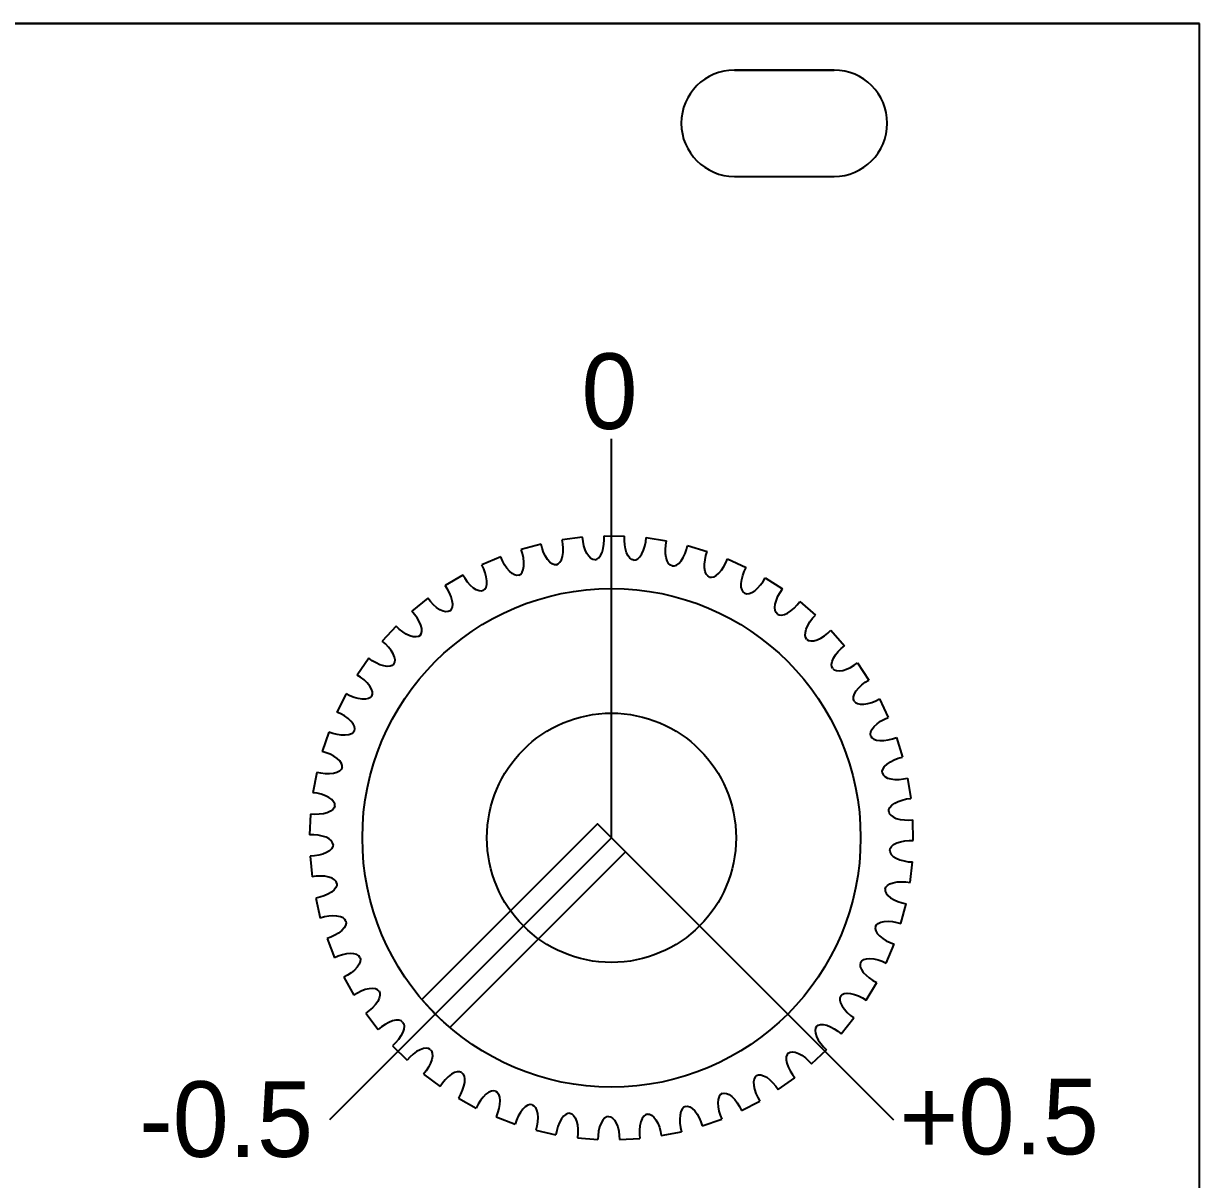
# Model space of a CAD drawing. Extents: x 0 to 71, y 0 to 129.
# Drawn here: x 35.4 to 70.8, y 93.72 to 128.5 of the extents above; entities that cross this region are included whole.
import ezdxf

# ---------------------------------------------------------------- set-up
doc = ezdxf.new("R2010")
doc.units = 0
doc.linetypes.add('BORDER', pattern=[0.875, 0.25, -0.125, 0.25, -0.125, 0, -0.125])
doc.layers.add('DXF_VCO-1A-PCB-RESTRAINTS2', color=7, linetype='CONTINUOUS')
doc.layers.add('LAYER1', color=7, linetype='CONTINUOUS')
doc.styles.add('TEXT555214', font='txt', dxfattribs={"height": 0.2})
doc.styles.add('TEXT555217', font='txt', dxfattribs={"height": 0.2})
doc.styles.add('TEXT555220', font='txt', dxfattribs={"height": 0.2})

msp = doc.modelspace()

# ---------------------------------------------------------------- linework, layer by layer
at = {"layer": 'DXF_VCO-1A-PCB-RESTRAINTS2', "color": 178}
for p, q in [((70.8, 128.5, 1.587), (0, 128.5, 1.587)), ((70.8, 0, 1.587), (70.8, 128.5, 1.587)), ((59.8, 127.1), (56.8, 127.1)), ((56.8, 123.9), (59.8, 123.9)), ((52.228, 113.043), (51.614, 112.969)), ((52.877, 113.089), (53.495, 113.077)), ((54.144, 113.031), (54.755, 112.933)), ((50.978, 112.834), (50.38, 112.675)), ((55.39, 112.798), (55.982, 112.616)), ((49.769, 112.453), (49.199, 112.212)), ((56.593, 112.394), (57.153, 112.131)), ((48.625, 111.907), (48.094, 111.589)), ((57.727, 111.826), (58.245, 111.488)), ((47.568, 111.207), (47.087, 110.819)), ((58.771, 111.106), (59.237, 110.699)), ((46.619, 110.367), (46.196, 109.915)), ((59.705, 110.247), (60.11, 109.78)), ((45.796, 109.403), (45.44, 108.897)), ((60.51, 109.267), (60.846, 108.748)), ((45.115, 108.334), (44.833, 107.783)), ((61.171, 108.185), (61.431, 107.624)), ((44.59, 107.181), (44.387, 106.596)), ((61.675, 107.021), (61.855, 106.429)), ((44.23, 105.965), (44.111, 105.358)), ((62.012, 105.798), (62.107, 105.187)), ((44.043, 104.712), (44.009, 104.094)), ((62.185, 103.922), (62.175, 104.54)), ((52.676, 104.424), (47.389, 99.138)), ((44.032, 103.444), (44.085, 102.828)), ((53.524, 103.576), (48.238, 98.289)), ((62.086, 102.658), (62.162, 103.272)), ((44.197, 102.188), (44.335, 101.585)), ((61.811, 101.421), (61.973, 102.018)), ((44.536, 100.966), (44.757, 100.388)), ((61.368, 100.233), (61.61, 100.802)), ((45.042, 99.804), (45.341, 99.262)), ((60.763, 99.119), (61.083, 99.649)), ((45.704, 98.723), (46.076, 98.228)), ((60.009, 98.1), (60.399, 98.58)), ((46.511, 97.745), (46.947, 97.307)), ((59.121, 97.196), (59.574, 97.617)), ((47.445, 96.889), (47.939, 96.516)), ((58.115, 96.425), (58.623, 96.778)), ((48.49, 96.171), (49.03, 95.87)), ((57.012, 95.8), (57.564, 96.08)), ((49.624, 95.606), (50.201, 95.383)), ((55.833, 95.336), (56.418, 95.536)), ((50.826, 95.204), (51.429, 95.064)), ((52.073, 94.973), (52.689, 94.918)), ((53.339, 94.918), (53.957, 94.949)), ((54.6, 95.04), (55.208, 95.156))]:
    msp.add_line(p, q, dxfattribs=at)
for points in [[(51.442, 112.217, 0), (51.497, 112.241, 0), (51.548, 112.29, 0), (51.592, 112.365, 0), (51.624, 112.465, 0), (51.642, 112.583, 0), (51.645, 112.712, 0), (51.635, 112.843, 0), (51.614, 112.969, 0)], [(52.601, 112.368, 0), (52.541, 112.375, 0), (52.479, 112.408, 0), (52.416, 112.469, 0), (52.358, 112.556, 0), (52.308, 112.665, 0), (52.269, 112.788, 0), (52.243, 112.917, 0), (52.228, 113.043, 0)], [(52.601, 112.368, 0), (52.659, 112.383, 0), (52.717, 112.425, 0), (52.771, 112.494, 0), (52.816, 112.588, 0), (52.85, 112.703, 0), (52.872, 112.83, 0), (52.88, 112.961, 0), (52.877, 113.089, 0)], [(53.771, 112.356, 0), (53.713, 112.371, 0), (53.655, 112.413, 0), (53.601, 112.482, 0), (53.556, 112.576, 0), (53.521, 112.691, 0), (53.5, 112.818, 0), (53.492, 112.949, 0), (53.495, 113.077, 0)], [(53.771, 112.356, 0), (53.83, 112.363, 0), (53.893, 112.396, 0), (53.956, 112.457, 0), (54.014, 112.544, 0), (54.064, 112.653, 0), (54.103, 112.776, 0), (54.129, 112.905, 0), (54.144, 113.031, 0)], [(54.927, 112.181, 0), (54.872, 112.205, 0), (54.82, 112.254, 0), (54.777, 112.33, 0), (54.745, 112.429, 0), (54.727, 112.548, 0), (54.723, 112.677, 0), (54.734, 112.808, 0), (54.755, 112.933, 0)], [(50.314, 111.906, 0), (50.366, 111.937, 0), (50.41, 111.993, 0), (50.442, 112.074, 0), (50.46, 112.177, 0), (50.461, 112.297, 0), (50.447, 112.425, 0), (50.419, 112.554, 0), (50.38, 112.675, 0)], [(51.442, 112.217, 0), (51.381, 112.216, 0), (51.314, 112.24, 0), (51.244, 112.291, 0), (51.174, 112.37, 0), (51.11, 112.47, 0), (51.054, 112.587, 0), (51.01, 112.711, 0), (50.978, 112.834, 0)], [(54.927, 112.181, 0), (54.987, 112.18, 0), (55.054, 112.204, 0), (55.125, 112.256, 0), (55.194, 112.334, 0), (55.259, 112.435, 0), (55.315, 112.551, 0), (55.359, 112.675, 0), (55.39, 112.798, 0)], [(56.048, 111.847, 0), (55.996, 111.878, 0), (55.952, 111.934, 0), (55.92, 112.015, 0), (55.902, 112.118, 0), (55.901, 112.238, 0), (55.915, 112.366, 0), (55.943, 112.495, 0), (55.982, 112.616, 0)], [(50.314, 111.906, 0), (50.255, 111.897, 0), (50.185, 111.911, 0), (50.108, 111.952, 0), (50.028, 112.02, 0), (49.95, 112.111, 0), (49.879, 112.218, 0), (49.818, 112.335, 0), (49.769, 112.453, 0)], [(56.048, 111.847, 0), (56.107, 111.838, 0), (56.177, 111.852, 0), (56.254, 111.894, 0), (56.334, 111.961, 0), (56.412, 112.052, 0), (56.483, 112.159, 0), (56.544, 112.276, 0), (56.593, 112.394, 0)], [(49.241, 111.441, 0), (49.183, 111.424, 0), (49.112, 111.429, 0), (49.03, 111.459, 0), (48.942, 111.515, 0), (48.852, 111.594, 0), (48.766, 111.69, 0), (48.69, 111.797, 0), (48.625, 111.907, 0)], [(49.241, 111.441, 0), (49.288, 111.479, 0), (49.323, 111.541, 0), (49.344, 111.626, 0), (49.348, 111.73, 0), (49.332, 111.849, 0), (49.3, 111.974, 0), (49.254, 112.097, 0), (49.199, 112.212, 0)], [(57.111, 111.36, 0), (57.065, 111.399, 0), (57.029, 111.46, 0), (57.008, 111.545, 0), (57.005, 111.649, 0), (57.02, 111.768, 0), (57.052, 111.893, 0), (57.098, 112.016, 0), (57.153, 112.131, 0)], [(48.243, 110.832, 0), (48.284, 110.876, 0), (48.311, 110.942, 0), (48.32, 111.029, 0), (48.308, 111.133, 0), (48.277, 111.248, 0), (48.227, 111.367, 0), (48.165, 111.483, 0), (48.094, 111.589, 0)], [(57.111, 111.36, 0), (57.169, 111.343, 0), (57.24, 111.348, 0), (57.322, 111.378, 0), (57.41, 111.434, 0), (57.5, 111.513, 0), (57.586, 111.609, 0), (57.662, 111.716, 0), (57.727, 111.826, 0)], [(48.243, 110.832, 0), (48.188, 110.807, 0), (48.117, 110.801, 0), (48.032, 110.82, 0), (47.936, 110.863, 0), (47.836, 110.929, 0), (47.738, 111.012, 0), (47.648, 111.107, 0), (47.568, 111.207, 0)], [(58.097, 110.731, 0), (58.056, 110.775, 0), (58.029, 110.841, 0), (58.02, 110.927, 0), (58.031, 111.032, 0), (58.063, 111.147, 0), (58.112, 111.266, 0), (58.175, 111.382, 0), (58.245, 111.488, 0)], [(47.339, 110.089, 0), (47.374, 110.139, 0), (47.391, 110.208, 0), (47.388, 110.295, 0), (47.362, 110.397, 0), (47.315, 110.506, 0), (47.249, 110.618, 0), (47.171, 110.723, 0), (47.087, 110.819, 0)], [(58.097, 110.731, 0), (58.151, 110.705, 0), (58.222, 110.7, 0), (58.307, 110.718, 0), (58.403, 110.761, 0), (58.503, 110.827, 0), (58.601, 110.911, 0), (58.692, 111.006, 0), (58.771, 111.106, 0)], [(58.985, 109.97, 0), (58.95, 110.019, 0), (58.933, 110.088, 0), (58.936, 110.175, 0), (58.962, 110.277, 0), (59.009, 110.387, 0), (59.075, 110.498, 0), (59.153, 110.604, 0), (59.237, 110.699, 0)], [(47.339, 110.089, 0), (47.289, 110.057, 0), (47.219, 110.042, 0), (47.132, 110.048, 0), (47.032, 110.077, 0), (46.923, 110.129, 0), (46.815, 110.198, 0), (46.712, 110.279, 0), (46.619, 110.367, 0)], [(58.985, 109.97, 0), (59.035, 109.937, 0), (59.105, 109.922, 0), (59.192, 109.928, 0), (59.292, 109.958, 0), (59.401, 110.009, 0), (59.509, 110.078, 0), (59.612, 110.16, 0), (59.705, 110.247, 0)], [(46.548, 109.228, 0), (46.575, 109.282, 0), (46.583, 109.353, 0), (46.567, 109.439, 0), (46.528, 109.536, 0), (46.466, 109.638, 0), (46.385, 109.739, 0), (46.293, 109.833, 0), (46.196, 109.915, 0)], [(59.758, 109.093, 0), (59.731, 109.146, 0), (59.723, 109.217, 0), (59.739, 109.303, 0), (59.778, 109.4, 0), (59.841, 109.502, 0), (59.921, 109.603, 0), (60.013, 109.697, 0), (60.11, 109.78, 0)], [(46.548, 109.228, 0), (46.502, 109.189, 0), (46.436, 109.164, 0), (46.349, 109.159, 0), (46.245, 109.174, 0), (46.131, 109.209, 0), (46.013, 109.263, 0), (45.9, 109.329, 0), (45.796, 109.403, 0)], [(59.758, 109.093, 0), (59.804, 109.053, 0), (59.871, 109.029, 0), (59.958, 109.023, 0), (60.061, 109.038, 0), (60.176, 109.073, 0), (60.293, 109.127, 0), (60.406, 109.193, 0), (60.51, 109.267, 0)], [(45.884, 108.266, 0), (45.903, 108.323, 0), (45.901, 108.394, 0), (45.874, 108.477, 0), (45.821, 108.567, 0), (45.745, 108.66, 0), (45.652, 108.749, 0), (45.548, 108.829, 0), (45.44, 108.897, 0)], [(60.402, 108.116, 0), (60.383, 108.173, 0), (60.385, 108.245, 0), (60.412, 108.327, 0), (60.465, 108.418, 0), (60.541, 108.51, 0), (60.634, 108.599, 0), (60.738, 108.68, 0), (60.846, 108.748, 0)], [(45.884, 108.266, 0), (45.844, 108.22, 0), (45.782, 108.187, 0), (45.696, 108.169, 0), (45.592, 108.169, 0), (45.473, 108.189, 0), (45.35, 108.225, 0), (45.228, 108.275, 0), (45.115, 108.334, 0)], [(60.402, 108.116, 0), (60.442, 108.071, 0), (60.505, 108.037, 0), (60.59, 108.019, 0), (60.695, 108.02, 0), (60.813, 108.039, 0), (60.936, 108.076, 0), (61.058, 108.126, 0), (61.171, 108.185, 0)], [(45.361, 107.22, 0), (45.372, 107.279, 0), (45.36, 107.349, 0), (45.321, 107.427, 0), (45.256, 107.51, 0), (45.168, 107.591, 0), (45.064, 107.666, 0), (44.949, 107.731, 0), (44.833, 107.783, 0)], [(60.904, 107.06, 0), (60.893, 107.119, 0), (60.905, 107.189, 0), (60.943, 107.268, 0), (61.008, 107.35, 0), (61.096, 107.431, 0), (61.201, 107.506, 0), (61.315, 107.571, 0), (61.431, 107.624, 0)], [(45.361, 107.22, 0), (45.328, 107.169, 0), (45.27, 107.127, 0), (45.188, 107.098, 0), (45.084, 107.084, 0), (44.965, 107.086, 0), (44.837, 107.105, 0), (44.71, 107.138, 0), (44.59, 107.181, 0)], [(60.904, 107.06, 0), (60.937, 107.01, 0), (60.994, 106.968, 0), (61.076, 106.938, 0), (61.18, 106.924, 0), (61.3, 106.927, 0), (61.427, 106.946, 0), (61.555, 106.978, 0), (61.675, 107.021, 0)], [(44.988, 106.111, 0), (44.991, 106.172, 0), (44.969, 106.239, 0), (44.92, 106.312, 0), (44.844, 106.384, 0), (44.746, 106.452, 0), (44.632, 106.512, 0), (44.509, 106.56, 0), (44.387, 106.596, 0)], [(61.254, 105.944, 0), (61.251, 106.004, 0), (61.273, 106.072, 0), (61.322, 106.144, 0), (61.397, 106.217, 0), (61.496, 106.285, 0), (61.61, 106.344, 0), (61.732, 106.393, 0), (61.855, 106.429, 0)], [(44.988, 106.111, 0), (44.962, 106.057, 0), (44.911, 106.007, 0), (44.834, 105.967, 0), (44.733, 105.938, 0), (44.614, 105.924, 0), (44.485, 105.925, 0), (44.355, 105.94, 0), (44.23, 105.965, 0)], [(61.254, 105.944, 0), (61.28, 105.89, 0), (61.331, 105.84, 0), (61.408, 105.799, 0), (61.509, 105.771, 0), (61.627, 105.757, 0), (61.756, 105.758, 0), (61.887, 105.773, 0), (62.012, 105.798, 0)], [(44.773, 104.962, 0), (44.767, 105.022, 0), (44.736, 105.086, 0), (44.678, 105.151, 0), (44.593, 105.212, 0), (44.486, 105.266, 0), (44.364, 105.309, 0), (44.237, 105.34, 0), (44.111, 105.358, 0)], [(61.445, 104.79, 0), (61.451, 104.85, 0), (61.482, 104.915, 0), (61.54, 104.979, 0), (61.625, 105.04, 0), (61.732, 105.094, 0), (61.854, 105.137, 0), (61.981, 105.168, 0), (62.107, 105.187, 0)], [(44.773, 104.962, 0), (44.755, 104.904, 0), (44.711, 104.848, 0), (44.641, 104.797, 0), (44.545, 104.755, 0), (44.429, 104.724, 0), (44.301, 104.708, 0), (44.17, 104.704, 0), (44.043, 104.712, 0)], [(61.445, 104.79, 0), (61.463, 104.733, 0), (61.507, 104.677, 0), (61.577, 104.626, 0), (61.673, 104.583, 0), (61.789, 104.553, 0), (61.917, 104.536, 0), (62.048, 104.532, 0), (62.175, 104.54, 0)], [(44.72, 103.794, 0), (44.706, 103.852, 0), (44.667, 103.911, 0), (44.6, 103.967, 0), (44.507, 104.016, 0), (44.394, 104.054, 0), (44.267, 104.08, 0), (44.137, 104.093, 0), (44.009, 104.094, 0)], [(53.524, 103.576, 0), (52.676, 104.424, 0), (47.389, 99.138, 0), (47.627, 98.873, 0), (47.876, 98.619, 0), (48.137, 98.377, 0), (48.238, 98.289, 0), (53.524, 103.576, 0)], [(44.72, 103.794, 0), (44.71, 103.734, 0), (44.675, 103.672, 0), (44.612, 103.612, 0), (44.523, 103.557, 0), (44.413, 103.511, 0), (44.288, 103.476, 0), (44.159, 103.454, 0), (44.032, 103.444, 0)], [(61.474, 103.621, 0), (61.488, 103.68, 0), (61.527, 103.739, 0), (61.594, 103.795, 0), (61.687, 103.844, 0), (61.8, 103.882, 0), (61.927, 103.908, 0), (62.057, 103.921, 0), (62.185, 103.922, 0)], [(61.474, 103.621, 0), (61.484, 103.562, 0), (61.519, 103.5, 0), (61.582, 103.44, 0), (61.671, 103.385, 0), (61.781, 103.338, 0), (61.906, 103.304, 0), (62.035, 103.282, 0), (62.162, 103.272, 0)], [(44.83, 102.629, 0), (44.809, 102.686, 0), (44.761, 102.739, 0), (44.687, 102.785, 0), (44.588, 102.82, 0), (44.471, 102.842, 0), (44.342, 102.85, 0), (44.211, 102.845, 0), (44.085, 102.828, 0)], [(61.34, 102.46, 0), (61.362, 102.516, 0), (61.409, 102.569, 0), (61.483, 102.615, 0), (61.582, 102.65, 0), (61.699, 102.672, 0), (61.828, 102.68, 0), (61.959, 102.675, 0), (62.086, 102.658, 0)], [(44.83, 102.629, 0), (44.829, 102.569, 0), (44.803, 102.503, 0), (44.749, 102.434, 0), (44.668, 102.367, 0), (44.565, 102.306, 0), (44.447, 102.255, 0), (44.322, 102.215, 0), (44.197, 102.188, 0)], [(61.34, 102.46, 0), (61.341, 102.399, 0), (61.367, 102.333, 0), (61.421, 102.265, 0), (61.502, 102.198, 0), (61.605, 102.137, 0), (61.723, 102.085, 0), (61.848, 102.045, 0), (61.973, 102.018, 0)], [(45.102, 101.492, 0), (45.072, 101.544, 0), (45.018, 101.59, 0), (44.938, 101.626, 0), (44.835, 101.647, 0), (44.716, 101.652, 0), (44.587, 101.642, 0), (44.458, 101.619, 0), (44.335, 101.585, 0)], [(45.102, 101.492, 0), (45.109, 101.432, 0), (45.092, 101.363, 0), (45.048, 101.287, 0), (44.978, 101.21, 0), (44.884, 101.135, 0), (44.774, 101.068, 0), (44.656, 101.011, 0), (44.536, 100.966, 0)], [(61.045, 101.328, 0), (61.038, 101.268, 0), (61.055, 101.199, 0), (61.099, 101.123, 0), (61.169, 101.046, 0), (61.263, 100.971, 0), (61.373, 100.904, 0), (61.491, 100.847, 0), (61.61, 100.802, 0)], [(61.045, 101.328, 0), (61.075, 101.38, 0), (61.129, 101.426, 0), (61.209, 101.462, 0), (61.311, 101.483, 0), (61.431, 101.489, 0), (61.559, 101.479, 0), (61.689, 101.455, 0), (61.811, 101.421, 0)], [(45.528, 100.403, 0), (45.492, 100.451, 0), (45.432, 100.489, 0), (45.348, 100.513, 0), (45.243, 100.52, 0), (45.124, 100.508, 0), (44.998, 100.481, 0), (44.874, 100.439, 0), (44.757, 100.388, 0)], [(45.528, 100.403, 0), (45.544, 100.345, 0), (45.537, 100.274, 0), (45.504, 100.193, 0), (45.445, 100.107, 0), (45.363, 100.02, 0), (45.263, 99.937, 0), (45.154, 99.865, 0), (45.042, 99.804, 0)], [(60.596, 100.248, 0), (60.581, 100.19, 0), (60.588, 100.119, 0), (60.621, 100.038, 0), (60.68, 99.952, 0), (60.762, 99.865, 0), (60.861, 99.783, 0), (60.971, 99.71, 0), (61.083, 99.649, 0)], [(60.596, 100.248, 0), (60.632, 100.296, 0), (60.693, 100.334, 0), (60.776, 100.358, 0), (60.881, 100.365, 0), (61, 100.354, 0), (61.126, 100.326, 0), (61.251, 100.284, 0), (61.368, 100.233, 0)], [(46.103, 99.384, 0), (46.06, 99.427, 0), (45.995, 99.456, 0), (45.909, 99.468, 0), (45.804, 99.46, 0), (45.688, 99.432, 0), (45.567, 99.387, 0), (45.449, 99.329, 0), (45.341, 99.262, 0)], [(46.103, 99.384, 0), (46.126, 99.329, 0), (46.129, 99.258, 0), (46.108, 99.173, 0), (46.061, 99.079, 0), (45.992, 98.981, 0), (45.905, 98.886, 0), (45.807, 98.799, 0), (45.704, 98.723, 0)], [(60.001, 99.241, 0), (59.977, 99.186, 0), (59.975, 99.115, 0), (59.996, 99.03, 0), (60.042, 98.936, 0), (60.112, 98.839, 0), (60.199, 98.743, 0), (60.297, 98.656, 0), (60.399, 98.58, 0)], [(60.001, 99.241, 0), (60.044, 99.284, 0), (60.108, 99.313, 0), (60.195, 99.325, 0), (60.299, 99.317, 0), (60.416, 99.29, 0), (60.537, 99.244, 0), (60.654, 99.186, 0), (60.763, 99.119, 0)], [(46.813, 98.455, 0), (46.765, 98.491, 0), (46.697, 98.511, 0), (46.609, 98.511, 0), (46.507, 98.489, 0), (46.396, 98.445, 0), (46.282, 98.384, 0), (46.174, 98.31, 0), (46.076, 98.228, 0)], [(46.813, 98.455, 0), (46.844, 98.404, 0), (46.857, 98.334, 0), (46.847, 98.247, 0), (46.815, 98.147, 0), (46.76, 98.041, 0), (46.687, 97.935, 0), (46.601, 97.835, 0), (46.511, 97.745, 0)], [(59.271, 98.327, 0), (59.241, 98.276, 0), (59.228, 98.206, 0), (59.237, 98.119, 0), (59.27, 98.019, 0), (59.325, 97.913, 0), (59.398, 97.807, 0), (59.483, 97.707, 0), (59.574, 97.617, 0)], [(59.271, 98.327, 0), (59.32, 98.363, 0), (59.388, 98.383, 0), (59.475, 98.383, 0), (59.578, 98.361, 0), (59.689, 98.317, 0), (59.802, 98.256, 0), (59.911, 98.182, 0), (60.009, 98.1, 0)], [(47.646, 97.634, 0), (47.593, 97.663, 0), (47.523, 97.674, 0), (47.437, 97.661, 0), (47.338, 97.625, 0), (47.234, 97.566, 0), (47.13, 97.49, 0), (47.033, 97.401, 0), (46.947, 97.307, 0)], [(47.646, 97.634, 0), (47.684, 97.587, 0), (47.706, 97.52, 0), (47.709, 97.433, 0), (47.69, 97.33, 0), (47.651, 97.217, 0), (47.593, 97.101, 0), (47.523, 96.99, 0), (47.445, 96.889, 0)], [(58.422, 97.524, 0), (58.384, 97.477, 0), (58.362, 97.409, 0), (58.359, 97.322, 0), (58.378, 97.219, 0), (58.417, 97.106, 0), (58.475, 96.99, 0), (58.545, 96.879, 0), (58.623, 96.778, 0)], [(58.422, 97.524, 0), (58.475, 97.553, 0), (58.545, 97.563, 0), (58.631, 97.55, 0), (58.73, 97.514, 0), (58.834, 97.456, 0), (58.938, 97.379, 0), (59.035, 97.29, 0), (59.121, 97.196, 0)], [(48.585, 96.937, 0), (48.529, 96.959, 0), (48.458, 96.959, 0), (48.374, 96.935, 0), (48.282, 96.885, 0), (48.186, 96.813, 0), (48.094, 96.722, 0), (48.011, 96.621, 0), (47.939, 96.516, 0)], [(48.585, 96.937, 0), (48.629, 96.896, 0), (48.66, 96.832, 0), (48.675, 96.746, 0), (48.671, 96.642, 0), (48.648, 96.524, 0), (48.607, 96.402, 0), (48.553, 96.282, 0), (48.49, 96.171, 0)], [(57.469, 96.846, 0), (57.425, 96.805, 0), (57.393, 96.741, 0), (57.378, 96.655, 0), (57.383, 96.55, 0), (57.406, 96.433, 0), (57.447, 96.311, 0), (57.501, 96.191, 0), (57.564, 96.08, 0)], [(57.469, 96.846, 0), (57.525, 96.867, 0), (57.596, 96.868, 0), (57.68, 96.843, 0), (57.772, 96.794, 0), (57.867, 96.721, 0), (57.959, 96.631, 0), (58.043, 96.53, 0), (58.115, 96.425, 0)], [(49.612, 96.378, 0), (49.553, 96.391, 0), (49.483, 96.381, 0), (49.403, 96.346, 0), (49.319, 96.284, 0), (49.235, 96.199, 0), (49.156, 96.096, 0), (49.087, 95.984, 0), (49.03, 95.87, 0)], [(49.612, 96.378, 0), (49.661, 96.343, 0), (49.701, 96.284, 0), (49.728, 96.201, 0), (49.738, 96.097, 0), (49.732, 95.977, 0), (49.708, 95.851, 0), (49.671, 95.724, 0), (49.624, 95.606, 0)], [(56.431, 96.308, 0), (56.381, 96.273, 0), (56.341, 96.214, 0), (56.315, 96.131, 0), (56.304, 96.027, 0), (56.311, 95.907, 0), (56.334, 95.78, 0), (56.372, 95.654, 0), (56.418, 95.536, 0)], [(56.431, 96.308, 0), (56.489, 96.321, 0), (56.56, 96.311, 0), (56.639, 96.276, 0), (56.724, 96.214, 0), (56.808, 96.129, 0), (56.887, 96.026, 0), (56.955, 95.914, 0), (57.012, 95.8, 0)], [(50.707, 95.966, 0), (50.647, 95.971, 0), (50.578, 95.952, 0), (50.504, 95.906, 0), (50.429, 95.833, 0), (50.358, 95.737, 0), (50.294, 95.624, 0), (50.242, 95.504, 0), (50.201, 95.383, 0)], [(50.707, 95.966, 0), (50.76, 95.939, 0), (50.808, 95.886, 0), (50.846, 95.808, 0), (50.871, 95.706, 0), (50.881, 95.587, 0), (50.875, 95.458, 0), (50.856, 95.328, 0), (50.826, 95.204, 0)], [(51.848, 95.712, 0), (51.788, 95.708, 0), (51.723, 95.679, 0), (51.656, 95.623, 0), (51.592, 95.54, 0), (51.535, 95.435, 0), (51.487, 95.315, 0), (51.452, 95.189, 0), (51.429, 95.064, 0)], [(51.848, 95.712, 0), (51.905, 95.692, 0), (51.96, 95.646, 0), (52.008, 95.574, 0), (52.047, 95.476, 0), (52.073, 95.36, 0), (52.086, 95.231, 0), (52.085, 95.1, 0), (52.073, 94.973, 0)], [(53.014, 95.618, 0), (52.955, 95.606, 0), (52.894, 95.569, 0), (52.836, 95.504, 0), (52.784, 95.413, 0), (52.742, 95.301, 0), (52.712, 95.175, 0), (52.694, 95.045, 0), (52.689, 94.918, 0)], [(53.014, 95.618, 0), (53.073, 95.606, 0), (53.133, 95.569, 0), (53.192, 95.504, 0), (53.244, 95.413, 0), (53.286, 95.301, 0), (53.316, 95.175, 0), (53.333, 95.045, 0), (53.339, 94.918, 0)], [(54.181, 95.688, 0), (54.124, 95.668, 0), (54.07, 95.622, 0), (54.021, 95.55, 0), (53.982, 95.452, 0), (53.956, 95.336, 0), (53.944, 95.207, 0), (53.944, 95.076, 0), (53.957, 94.949, 0)], [(54.181, 95.688, 0), (54.241, 95.684, 0), (54.306, 95.655, 0), (54.373, 95.599, 0), (54.437, 95.516, 0), (54.495, 95.411, 0), (54.542, 95.291, 0), (54.577, 95.165, 0), (54.6, 95.04, 0)], [(55.328, 95.919, 0), (55.274, 95.891, 0), (55.226, 95.839, 0), (55.188, 95.76, 0), (55.163, 95.658, 0), (55.153, 95.539, 0), (55.159, 95.41, 0), (55.178, 95.28, 0), (55.208, 95.156, 0)], [(55.328, 95.919, 0), (55.388, 95.924, 0), (55.456, 95.905, 0), (55.53, 95.858, 0), (55.605, 95.785, 0), (55.676, 95.689, 0), (55.74, 95.577, 0), (55.793, 95.456, 0), (55.833, 95.336, 0)]]:
    msp.add_polyline3d(points, dxfattribs=at)
for radius in [7.5, 3.75]:
    msp.add_circle((53.1, 104), radius, dxfattribs=at)
for centre, radius, start, end in [((56.8, 125.5), 1.6, 90, 270), ((59.8, 125.5), 1.6, 270, 90), ((53.1, 104), 7.5, 220.4114, 229.5886)]:
    msp.add_arc(centre, radius, start, end, dxfattribs=at)
at = {"layer": 'LAYER1', "color": 178}
for p, q in [((0, 128.5), (70.8, 128.5)), ((70.8, 0), (70.8, 128.5)), ((56.8, 127.1), (59.8, 127.1)), ((56.8, 123.9), (59.8, 123.9)), ((53.1, 104), (53.1, 116)), ((53.1, 104), (44.615, 95.515)), ((53.1, 104), (61.585, 95.515))]:
    msp.add_line(p, q, dxfattribs=at)
msp.add_circle((53.1, 104), 3.75, dxfattribs=at)
for centre, start, end in [((56.8, 125.5), 90, 270), ((59.8, 125.5), 270, 90)]:
    msp.add_arc(centre, 1.6, start, end, dxfattribs=at)

# ---------------------------------------------------------------- texts
at = {"layer": 'LAYER1', "color": 178, "linetype": 'BORDER'}
for s, style, p in [('0', 'TEXT555214', (52.194, 116.302)), ('-0.5', 'TEXT555220', (38.877, 94.4)), ('+0.5', 'TEXT555217', (61.768, 94.477))]:
    msp.add_text(s, height=2.274, dxfattribs=dict(at, style=style)).set_placement(p)

doc.saveas('drawing.dxf')
